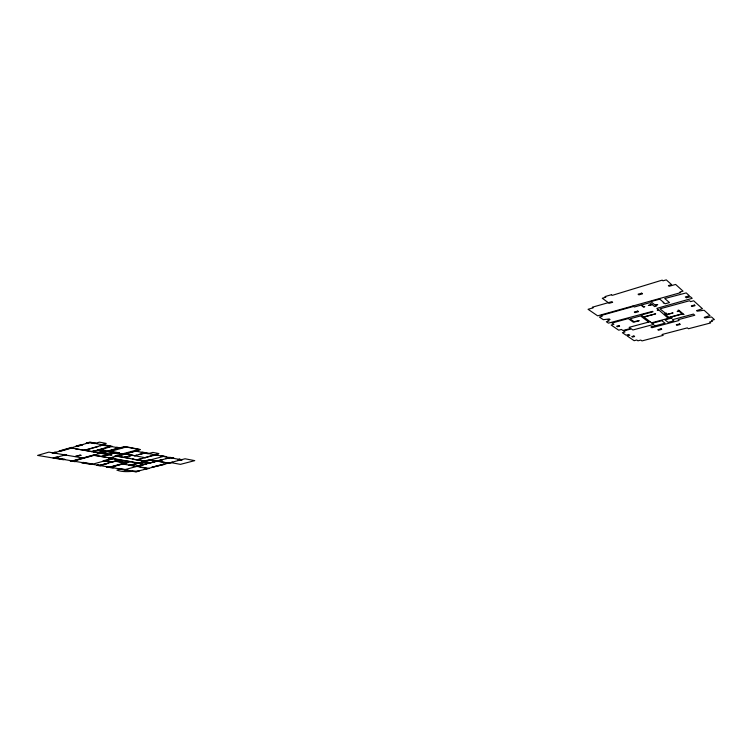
<?xml version="1.0" encoding="UTF-8"?>
<svg xmlns="http://www.w3.org/2000/svg" width="752" height="752" viewBox="0 0 752 752"><rect width="100%" height="100%" fill="white"/><g stroke="black" fill="none" stroke-linecap="round" stroke-linejoin="round"><path stroke-width="1.13" d="M53.571 452.948L89.967 442.43L119.324 448.013M75.491 448.869L83.98 450.147L85.963 449.79M53.101 457.996L56.381 457.056L57.885 457.319L55.996 457.855L64.822 459.34L63.441 459.735L37.6 455.402L48.861 452.131L83.35 458.09M53.853 458.128L65.048 454.932M84.177 450.307L103.08 444.921M91.8 451.689L110.647 446.359M95.09 452.413L95.645 452.262L93.474 451.867L100.9 450.044L104.744 450.749L97.694 452.732M97.91 452.798L105.477 450.674L99.396 449.546M98.249 452.826L106.22 450.589L101.341 449.687L97.252 450.26L112.462 446.397L102.488 444.498M100.072 453.165L118.139 448.098L115.582 447.609L116.889 447.243L120.997 448.023L125.781 446.688L139.966 449.423L135.219 450.73L138.565 451.369L135.078 451.313L125.499 453.954L134.768 455.665L145.155 452.93M72.925 461.014L124.23 446.632L140.145 449.705L109.792 458.071M126.167 447.008L110.835 451.294L119.53 452.901L117.171 453.559L107.047 451.698L102.103 453.08L111.503 454.18L110.196 454.546L111.992 454.875L111.023 455.139L106.314 454.969L107.79 454.556L70.961 447.919M101.163 456.398L104.378 455.928L102.093 456.567M101.332 456.567L115.357 452.666M106.117 457.282L93.887 455.383L74.147 460.91L76.384 461.286L75.003 461.672L70.058 460.844L73.076 460.732L93.427 455.026L138.424 463.025M108.927 457.78L108.335 457.94L112.386 458.664L103.071 460.76L108.655 461.437M138.951 449.47L114.906 455.844L130.171 458.429M109.623 457.902L113.326 457.301L110.553 458.071M125.086 454.067L118.299 456.276M92.308 464.266L112.885 458.617M105.947 460.967L112.8 458.739L119.314 459.895L109.754 462.499L115.441 461.277L124.992 462.95L110.112 466.964L106.267 466.917L112.424 467.941L113.787 467.584L111.193 467.142L128.178 462.565L116.363 461.023L120.038 460.017L133.048 462.066M124.052 457.319L127.191 456.671L124.512 457.404M131.572 455.261L129.231 455.9L132.032 455.345M123.958 457.451L132.004 455.251M99.452 465.469L119.972 459.876M134.768 455.853L136.516 455.186M133.01 458.946L132.361 459.115L137.672 460.083L139.346 459.622L138.622 459.491M137.071 459.679L142.269 458.504M109.971 467.236L130.397 461.728M137.24 459.857L155.579 454.913M650.076 321.696L629.133 327.346L630.693 328.445L622.966 330.523L621.415 329.451L618.699 330.184L611.179 325.052L613.923 324.309L612.043 323.012L628.268 318.566L633.316 322.223L638.251 321.066L639.2 320.625L634.002 321.668L630.063 318.801L640.554 315.934L648.638 322.016M141.075 460.403L140.436 460.581L144.694 461.352M135.698 462.546L135.116 462.696L144.516 464.398M144.393 461.004L149.281 459.698L154.404 460.638L153.756 460.807M130.171 465.319L163.466 456.417M138.359 463.213L142.739 462.048L149.347 463.119M150.184 460.158L144.027 462.038L149.366 462.997L156.031 461.23M131.421 465.403L137.954 463.326L144.064 464.407L136.808 466.334M120.903 469.069L116.889 470.141C124.418 472.858 131.741 471.025 139.148 471.09L136.046 471.908L132.145 471.25M133.988 465.845L128.677 465.206L134.721 464.022M136.347 466.259L135.708 466.428L146.255 464.05L144.459 464.304M155.739 461.173L162.582 459.716L157.798 460.985M124.597 469.69L169.933 457.648M149.338 463.232L157.206 461.145L168.88 463.288L172.64 462.301L168.279 462.912M140.709 467.011L140.069 467.18L147.27 468.43L144.168 469.248L149.112 468.477L122.2 463.937M54.548 457.921L136.112 471.626L185.039 458.776L194.74 460.638L180.424 464.36L170.648 462.555M104.631 460.882L111.738 462.123M115.545 461.089L125.988 462.922M101.088 453.118L108.739 454.509M116.757 456.144L145.211 461.296M157.253 461.014L168.58 463.1M150.09 459.989L156.604 461.192M95.344 450.58L91.255 451.463L84.929 450.316L98.023 446.585L97.525 446.491M145.484 457.639L144.976 457.545L158.869 453.569L152.872 452.413L147.928 453.757L144.713 453.146L139.158 454.471M124.832 453.926L145.239 457.695M107.733 451.256L123.77 454.217M100.74 445.579L101.952 445.024L101.163 444.874L106.211 443.426L99.48 442.138L94.414 443.586L90.005 442.749L86.095 443.21L89.93 442.101L95.739 443.21M153.258 455.543L158.221 455.12L155.232 454.546M100.11 445.757L102.892 445.203L109.745 446.5M149.216 453.4L142.579 452.14L141.282 452.497L144.299 453.061M135.266 451.05L181.194 459.782M54.896 452.234L52.123 453.033L56.71 453.146L55.018 452.854L56.315 452.478L54.896 452.234M71.459 447.44L59.154 451.003L60.564 451.247L72.869 447.703L71.459 447.44M81.31 444.592L75.896 446.162L77.306 446.415L82.711 444.855L81.31 444.592M611.461 294.718L604.956 296.589L605.83 297.228L602.267 298.253L609.158 303.291L612.673 302.295L611.827 301.674L592.313 307.22L593.187 307.831L588.045 309.288L597.643 315.831L632.752 306.017L633.372 306.496L601.111 315.492L602.249 316.272L599.438 317.053L603.32 319.694L609.261 318.951L610.069 319.515L607.851 320.136L609.092 320.982L606.328 321.743L608.368 323.134L652.51 311.366L653.027 311.779L641.24 315.013L643.731 316.893L655.659 313.847L643.928 317.043L653.667 324.403L632.874 329.978L631.332 328.887L623.605 330.965L625.062 331.97L622.374 332.685L626.04 335.185L628.71 334.471L629.838 335.242L627.168 335.956L634.124 340.694L636.756 340.007L637.94 340.816L640.77 340.073L641.982 340.91L663.179 335.364L662.023 334.499L687.319 327.872L688.409 328.756L710.64 322.946L709.606 322.025L712.492 321.273L711.458 320.352L714.4 319.572L711.533 316.977L704.868 317.927L704.239 317.372L710.001 315.586L704.107 310.247L697.245 311.178L696.596 310.604L702.453 308.752L693.682 300.8L690.59 301.646L689.565 300.734L659.983 308.846L665.097 312.982L666.554 313.311L664.599 313.847L665.642 314.684L673.087 312.917L665.877 314.872L668.96 317.353L682.111 313.81L679.122 311.281L677.185 311.554L678.887 311.093L677.956 310.303L678.708 310.106L684 314.571L682.384 314.035L669.242 317.57L672.213 317.908L664.975 319.854L668.152 322.364L673.839 320.85L672.42 319.703L693.447 314.082L694.792 315.248L678.107 319.703L679.075 320.502L651.899 327.731L650.884 326.979L654.936 325.898L654.343 325.447L654.86 325.306L655.453 325.757L665.041 323.191L661.835 320.69L652.398 323.228L651.796 322.768L668.265 318.34L659.053 310.134L657.21 310.078L658.536 309.711L656.844 308.358L692.197 298.337L690.411 296.72L686.341 297.839L685.316 296.927L689.396 295.799L686.219 292.904L664.712 298.525L669.506 302.577L665.276 303.742L663.142 302.736L663.828 302.548L659.739 299.136L650.818 301.627L654.992 304.992L657.727 304.654L655.377 305.303L656.393 306.12L654.654 306.6L652.2 304.635L648.346 305.5L652.012 304.485L649.784 302.689L641.541 304.992L643.806 306.76L644.793 306.694L643.458 307.06L640.995 305.143L634.34 306.995L632.977 305.961L680.569 292.669L679.883 292.058L683.051 291.165L675.625 284.435L669.139 286.277L668.378 285.6L671.649 284.67L666.291 279.876L662.982 280.825L662.202 280.129L612.297 295.348L611.461 294.718M64.352 454.471L62.651 455.27L66.533 454.847L64.352 454.471M641.7 293.186L638.072 294.211L638.88 294.859L642.499 293.835L641.7 293.186M79.975 455.139L75.153 456.502L81.169 455.345L79.975 455.139M83.049 462.405L81.667 462.79L90.757 464.313L92.129 463.937L83.049 462.405M637.734 311.093L634.293 312.042L635.064 312.625L638.504 311.676L637.734 311.093M98.286 464.971L96.914 465.347L100.072 465.873L108.363 463.204L99.781 465.225L98.286 464.971M618.858 325.597L616.678 326.199L617.458 326.735L619.639 326.142L618.858 325.597M694.406 305.068L691.304 305.914L691.972 306.506L695.074 305.66L694.406 305.068M162.159 455.872L160.881 456.22L166.117 456.624L162.159 455.872M119.653 468.571L118.299 468.928L126.336 470.282L127.68 469.915L119.653 468.571M169.971 457.357L165.797 458.635L169.548 457.865L173.872 458.1L169.971 457.357M633.898 336.012L631.774 336.576L632.498 337.075L634.622 336.52L633.898 336.012M661.083 328.812L657.793 329.677L658.489 330.203L661.769 329.329L661.083 328.812M679.62 323.896L676.274 324.789L676.941 325.315L680.278 324.432L679.62 323.896M179.521 459.181L178.243 459.519L179.963 459.839L177.914 460.384L182.426 459.735L179.521 459.181M163.56 464.153L151.81 467.236L164.754 464.369L163.56 464.153"/></g></svg>
